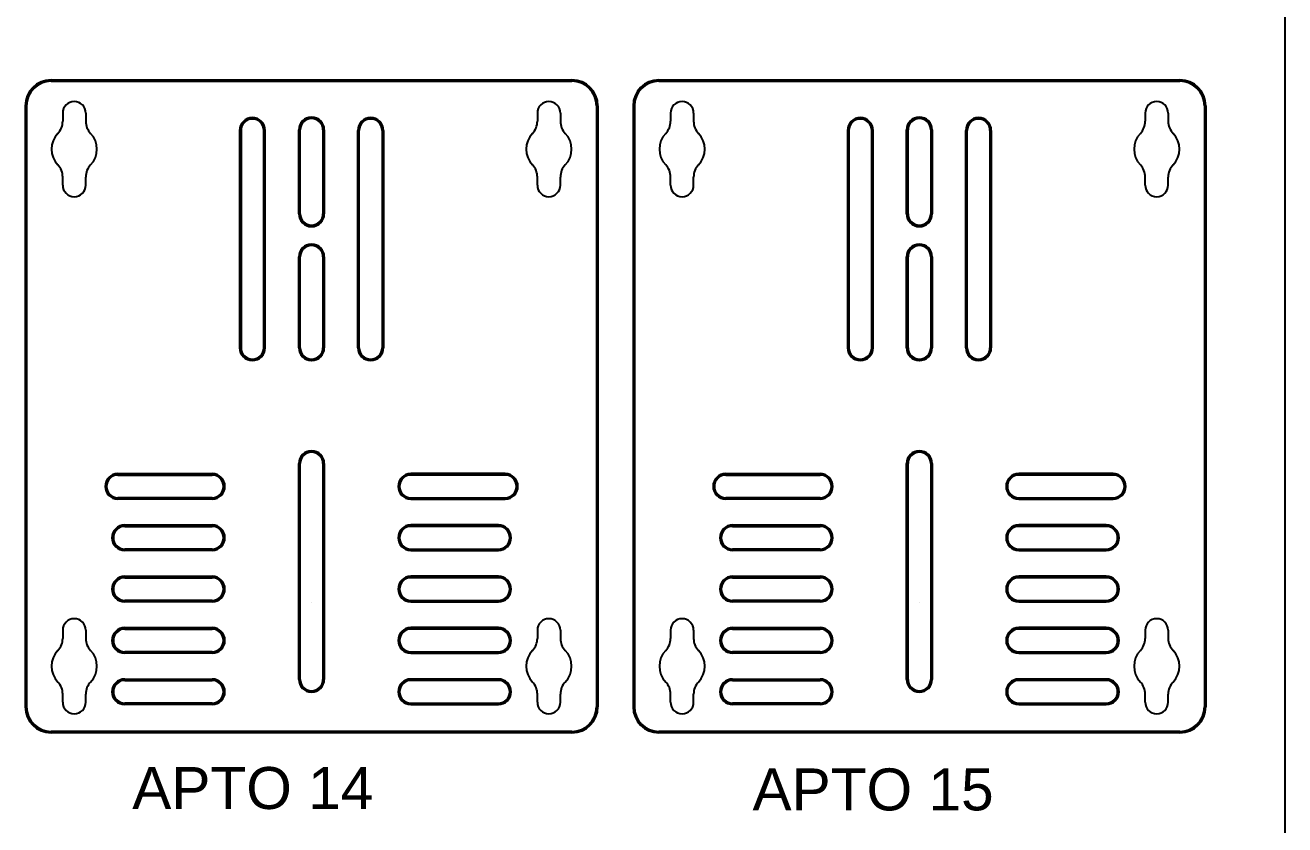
# Model space of a CAD drawing. Header units: millimetres. Extents: x 425 to 646, y 332 to 411.
# Drawn here: x 495.8099 to 496.1699, y 359.5866 to 359.8152 of the extents above; entities that cross this region are included whole.
import ezdxf

# ---------------------------------------------------------------- set-up
doc = ezdxf.new("R2010")
doc.units = ezdxf.units.MM
doc.styles.add('ARIAL', font='arial.ttf')

msp = doc.modelspace()

# ---------------------------------------------------------------- linework, layer by layer
for p, q in [((496.1699152381539, 359.8201881768011), (496.1699152381539, 359.0601881768011)), ((495.8172640768994, 359.7995518615835), (495.9661640768996, 359.7995518615835)), ((495.8172640768994, 359.7991518615834), (495.9661640768996, 359.7991518615834)), ((495.9910224586952, 359.7995518615835), (496.1399224586949, 359.7995518615835)), ((495.9910224586952, 359.7991518615834), (496.1399224586949, 359.7991518615834)), ((495.8098640768995, 359.7921518615835), (495.8098640768995, 359.6202718615834)), ((495.8102640768996, 359.7921518615835), (495.8102640768996, 359.6202718615834)), ((495.959549663892, 359.7933518948598), (495.959549663892, 359.7933518948598)), ((495.9731640768996, 359.7921518615835), (495.9731640768996, 359.6202718615834)), ((495.9735640768993, 359.7921518615835), (495.9735640768993, 359.6202718615834)), ((495.983622458695, 359.7921518615835), (495.983622458695, 359.6202718615834)), ((495.9840224586952, 359.7921518615835), (495.9840224586952, 359.6202718615834)), ((496.1333080456876, 359.7933518948598), (496.1333080456876, 359.7933518948598)), ((496.1469224586952, 359.7921518615835), (496.1469224586952, 359.6202718615834)), ((496.1473224586949, 359.7921518615835), (496.1473224586949, 359.6202718615834)), ((495.820593489907, 359.7900668948598), (495.820593489907, 359.7877274058153)), ((495.827163489907, 359.7900668948598), (495.827163489907, 359.7877274058153)), ((495.956264663892, 359.7900668948598), (495.956264663892, 359.7877274058153)), ((495.962834663892, 359.7900668948598), (495.962834663892, 359.7877274058153)), ((495.9943518717026, 359.7900668948598), (495.9943518717026, 359.7877274058153)), ((496.0009218717024, 359.7900668948598), (496.0009218717024, 359.7877274058153)), ((496.1300230456876, 359.7900668948598), (496.1300230456876, 359.7877274058153)), ((496.1365930456876, 359.7900668948598), (496.1365930456876, 359.7877274058153)), ((495.8711640768996, 359.7851018615836), (495.8711640768996, 359.7229518615834)), ((495.8715640768995, 359.7851018615836), (495.8715640768995, 359.7229518615834)), ((495.8780640768994, 359.7229518615834), (495.8780640768994, 359.7851018615836)), ((495.8784640768995, 359.7229518615834), (495.8784640768995, 359.7851018615836)), ((495.8880640768994, 359.7612518615836), (495.8880640768994, 359.7852518615837)), ((495.8884640768993, 359.7612518615836), (495.8884640768993, 359.7852518615837)), ((495.8949640768995, 359.7852518615837), (495.8949640768995, 359.7612518615836)), ((495.8953640768996, 359.7852518615837), (495.8953640768996, 359.7612518615836)), ((495.9049640768995, 359.7229518615834), (495.9049640768995, 359.7851018615836)), ((495.9053640768996, 359.7229518615834), (495.9053640768996, 359.7851018615836)), ((495.9118640768993, 359.7851018615836), (495.9118640768993, 359.7229518615834)), ((495.9122640768995, 359.7851018615836), (495.9122640768995, 359.7229518615834)), ((496.0449224586951, 359.7851018615836), (496.0449224586951, 359.7229518615834)), ((496.045322458695, 359.7851018615836), (496.045322458695, 359.7229518615834)), ((496.051822458695, 359.7229518615834), (496.051822458695, 359.7851018615836)), ((496.0522224586949, 359.7229518615834), (496.0522224586949, 359.7851018615836)), ((496.0618224586952, 359.7612518615836), (496.0618224586952, 359.7852518615837)), ((496.0622224586951, 359.7612518615836), (496.0622224586951, 359.7852518615837)), ((496.068722458695, 359.7852518615837), (496.068722458695, 359.7612518615836)), ((496.0691224586952, 359.7852518615837), (496.0691224586952, 359.7612518615836)), ((496.078722458695, 359.7229518615834), (496.078722458695, 359.7851018615836)), ((496.0791224586949, 359.7229518615834), (496.0791224586949, 359.7851018615836)), ((496.0856224586951, 359.7851018615836), (496.0856224586951, 359.7229518615834)), ((496.086022458695, 359.7851018615836), (496.086022458695, 359.7229518615834)), ((495.820593489907, 359.7694368948598), (495.820593489907, 359.7717763839044)), ((495.827163489907, 359.7694368948598), (495.827163489907, 359.7717763839044)), ((495.956264663892, 359.7694368948598), (495.956264663892, 359.7717763839044)), ((495.962834663892, 359.7694368948598), (495.962834663892, 359.7717763839044)), ((495.9943518717026, 359.7694368948598), (495.9943518717026, 359.7717763839044)), ((496.0009218717024, 359.7694368948598), (496.0009218717024, 359.7717763839044)), ((496.1300230456876, 359.7694368948598), (496.1300230456876, 359.7717763839044)), ((496.1365930456876, 359.7694368948598), (496.1365930456876, 359.7717763839044)), ((495.8880640768994, 359.7229518615834), (495.8880640768994, 359.7489518615835)), ((495.8884640768993, 359.7229518615834), (495.8884640768993, 359.7489518615835)), ((495.8949640768995, 359.7489518615835), (495.8949640768995, 359.7229518615834)), ((495.8953640768996, 359.7489518615835), (495.8953640768996, 359.7229518615834)), ((496.0618224586952, 359.7229518615834), (496.0618224586952, 359.7489518615835)), ((496.0622224586951, 359.7229518615834), (496.0622224586951, 359.7489518615835)), ((496.068722458695, 359.7489518615835), (496.068722458695, 359.7229518615834)), ((496.0691224586952, 359.7489518615835), (496.0691224586952, 359.7229518615834)), ((495.8917140768995, 359.7197018615836), (495.8917140768995, 359.7197018615836)), ((495.8917140768995, 359.7197018615836), (495.8917140768995, 359.7197018615836)), ((495.8917140768995, 359.7197018615836), (495.8917140768995, 359.7197018615836)), ((495.8917140768995, 359.7189018615834), (495.8917140768995, 359.7189018615834)), ((495.8917140768995, 359.7189018615834), (495.8917140768995, 359.7189018615834)), ((495.8917140768995, 359.7189018615834), (495.8917140768995, 359.7189018615834)), ((496.0654724586951, 359.7197018615836), (496.0654724586951, 359.7197018615836)), ((496.0654724586951, 359.7197018615836), (496.0654724586951, 359.7197018615836)), ((496.0654724586951, 359.7197018615836), (496.0654724586951, 359.7197018615836)), ((496.0654724586951, 359.7189018615834), (496.0654724586951, 359.7189018615834)), ((496.0654724586951, 359.7189018615834), (496.0654724586951, 359.7189018615834)), ((496.0654724586951, 359.7189018615834), (496.0654724586951, 359.7189018615834)), ((495.8880640768994, 359.6281518615833), (495.8880640768994, 359.6898518615835)), ((495.8884640768993, 359.6281518615833), (495.8884640768993, 359.6898518615835)), ((495.8949640768995, 359.6898518615835), (495.8949640768995, 359.6281518615833)), ((495.8953640768996, 359.6898518615835), (495.8953640768996, 359.6281518615833)), ((496.0618224586952, 359.6281518615833), (496.0618224586952, 359.6898518615835)), ((496.0622224586951, 359.6281518615833), (496.0622224586951, 359.6898518615835)), ((496.068722458695, 359.6898518615835), (496.068722458695, 359.6281518615833)), ((496.0691224586952, 359.6898518615835), (496.0691224586952, 359.6281518615833)), ((495.8363641036365, 359.6869718568335), (495.8633141036362, 359.6869718568335)), ((495.8363641036365, 359.6865718568333), (495.8633141036362, 359.6865718568333)), ((495.9470640501627, 359.6869718568335), (495.9201140501623, 359.6869718568335)), ((495.9470640501627, 359.6865718568333), (495.9201140501623, 359.6865718568333)), ((496.0101224854321, 359.6869718568335), (496.037072485432, 359.6869718568335)), ((496.0101224854321, 359.6865718568333), (496.037072485432, 359.6865718568333)), ((496.1208224319583, 359.6869718568335), (496.0938724319581, 359.6869718568335)), ((496.1208224319583, 359.6865718568333), (496.0938724319581, 359.6865718568333)), ((495.8331141036365, 359.6833218568333), (495.8331141036365, 359.6833218568333)), ((495.8665641036364, 359.6833218568333), (495.8665641036364, 359.6833218568333)), ((495.9168640501626, 359.6833218568333), (495.9168640501626, 359.6833218568333)), ((495.9503140501627, 359.6833218568333), (495.9503140501627, 359.6833218568333)), ((496.0068724854321, 359.6833218568333), (496.0068724854321, 359.6833218568333)), ((496.040322485432, 359.6833218568333), (496.040322485432, 359.6833218568333)), ((496.0906224319579, 359.6833218568333), (496.0906224319579, 359.6833218568333)), ((496.124072431958, 359.6833218568333), (496.124072431958, 359.6833218568333)), ((495.8633141036362, 359.6800718568334), (495.8363641036365, 359.6800718568334)), ((495.8633141036362, 359.6796718568335), (495.8363641036365, 359.6796718568335)), ((495.9201140501623, 359.6800718568334), (495.9470640501627, 359.6800718568334)), ((495.9201140501623, 359.6796718568335), (495.9470640501627, 359.6796718568335)), ((496.037072485432, 359.6800718568334), (496.0101224854321, 359.6800718568334)), ((496.037072485432, 359.6796718568335), (496.0101224854321, 359.6796718568335)), ((496.0938724319581, 359.6800718568334), (496.1208224319583, 359.6800718568334)), ((496.0938724319581, 359.6796718568335), (496.1208224319583, 359.6796718568335)), ((495.8383141036364, 359.6722918568332), (495.8633141036362, 359.6722918568332)), ((495.8383141036364, 359.6718918568336), (495.8633141036362, 359.6718918568336)), ((495.9451140501624, 359.6722918568332), (495.9201140501623, 359.6722918568332)), ((495.9451140501624, 359.6718918568336), (495.9201140501623, 359.6718918568336)), ((496.0120724854319, 359.6722918568332), (496.037072485432, 359.6722918568332)), ((496.0120724854319, 359.6718918568336), (496.037072485432, 359.6718918568336)), ((496.118872431958, 359.6722918568332), (496.0938724319581, 359.6722918568332)), ((496.118872431958, 359.6718918568336), (496.0938724319581, 359.6718918568336)), ((495.8633141036362, 359.6653918568334), (495.8383141036364, 359.6653918568334)), ((495.8633141036362, 359.6649918568335), (495.8383141036364, 359.6649918568335)), ((495.9201140501623, 359.6653918568334), (495.9451140501624, 359.6653918568334)), ((495.9201140501623, 359.6649918568335), (495.9451140501624, 359.6649918568335)), ((496.037072485432, 359.6653918568334), (496.0120724854319, 359.6653918568334)), ((496.037072485432, 359.6649918568335), (496.0120724854319, 359.6649918568335)), ((496.0938724319581, 359.6653918568334), (496.118872431958, 359.6653918568334)), ((496.0938724319581, 359.6649918568335), (496.118872431958, 359.6649918568335)), ((495.8383141036364, 359.6576118568335), (495.8633141036362, 359.6576118568335)), ((495.8383141036364, 359.6572118568333), (495.8633141036362, 359.6572118568333)), ((495.9451140501624, 359.6576118568335), (495.9201140501623, 359.6576118568335)), ((495.9451140501624, 359.6572118568333), (495.9201140501623, 359.6572118568333)), ((496.0120724854319, 359.6576118568335), (496.037072485432, 359.6576118568335)), ((496.0120724854319, 359.6572118568333), (496.037072485432, 359.6572118568333)), ((496.118872431958, 359.6576118568335), (496.0938724319581, 359.6576118568335)), ((496.118872431958, 359.6572118568333), (496.0938724319581, 359.6572118568333)), ((495.8633141036362, 359.6507118568334), (495.8383141036364, 359.6507118568334)), ((495.8633141036362, 359.6503118568335), (495.8383141036364, 359.6503118568335)), ((495.8917140768995, 359.6501018615834), (495.8917140768995, 359.6501018615834)), ((495.8917140768995, 359.6501018615834), (495.8917140768995, 359.6501018615834)), ((495.8917140768995, 359.6501018615834), (495.8917140768995, 359.6501018615834)), ((495.9201140501623, 359.6507118568334), (495.9451140501624, 359.6507118568334)), ((495.9201140501623, 359.6503118568335), (495.9451140501624, 359.6503118568335)), ((496.037072485432, 359.6507118568334), (496.0120724854319, 359.6507118568334)), ((496.037072485432, 359.6503118568335), (496.0120724854319, 359.6503118568335)), ((496.0654724586951, 359.6501018615834), (496.0654724586951, 359.6501018615834)), ((496.0654724586951, 359.6501018615834), (496.0654724586951, 359.6501018615834)), ((496.0654724586951, 359.6501018615834), (496.0654724586951, 359.6501018615834)), ((496.0938724319581, 359.6507118568334), (496.118872431958, 359.6507118568334)), ((496.0938724319581, 359.6503118568335), (496.118872431958, 359.6503118568335)), ((495.8238784899068, 359.6455018948598), (495.8238784899068, 359.6455018948598)), ((495.959549663892, 359.6455018948598), (495.959549663892, 359.6455018948598)), ((495.9976368717026, 359.6455018948598), (495.9976368717026, 359.6455018948598)), ((496.1333080456876, 359.6455018948598), (496.1333080456876, 359.6455018948598)), ((495.820593489907, 359.6422168948598), (495.820593489907, 359.639877405815)), ((495.827163489907, 359.6422168948598), (495.827163489907, 359.639877405815)), ((495.8383141036364, 359.6429318568335), (495.8633141036362, 359.6429318568335)), ((495.8383141036364, 359.6425318568333), (495.8633141036362, 359.6425318568333)), ((495.9451140501624, 359.6429318568335), (495.9201140501623, 359.6429318568335)), ((495.9451140501624, 359.6425318568333), (495.9201140501623, 359.6425318568333)), ((495.956264663892, 359.6422168948598), (495.956264663892, 359.639877405815)), ((495.962834663892, 359.6422168948598), (495.962834663892, 359.639877405815)), ((495.9943518717026, 359.6422168948598), (495.9943518717026, 359.639877405815)), ((496.0009218717024, 359.6422168948598), (496.0009218717024, 359.639877405815)), ((496.0120724854319, 359.6429318568335), (496.037072485432, 359.6429318568335)), ((496.0120724854319, 359.6425318568333), (496.037072485432, 359.6425318568333)), ((496.118872431958, 359.6429318568335), (496.0938724319581, 359.6429318568335)), ((496.118872431958, 359.6425318568333), (496.0938724319581, 359.6425318568333)), ((496.1300230456876, 359.6422168948598), (496.1300230456876, 359.639877405815)), ((496.1365930456876, 359.6422168948598), (496.1365930456876, 359.639877405815)), ((495.8633141036362, 359.6360318568334), (495.8383141036364, 359.6360318568334)), ((495.8633141036362, 359.6356318568335), (495.8383141036364, 359.6356318568335)), ((495.9201140501623, 359.6360318568334), (495.9451140501624, 359.6360318568334)), ((495.9201140501623, 359.6356318568335), (495.9451140501624, 359.6356318568335)), ((496.037072485432, 359.6360318568334), (496.0120724854319, 359.6360318568334)), ((496.037072485432, 359.6356318568335), (496.0120724854319, 359.6356318568335)), ((496.0938724319581, 359.6360318568334), (496.118872431958, 359.6360318568334)), ((496.0938724319581, 359.6356318568335), (496.118872431958, 359.6356318568335)), ((495.8383141036364, 359.6282518568332), (495.8633141036362, 359.6282518568332)), ((495.8383141036364, 359.6278518568336), (495.8633141036362, 359.6278518568336)), ((495.9451140501624, 359.6282518568332), (495.9201140501623, 359.6282518568332)), ((495.9451140501624, 359.6278518568336), (495.9201140501623, 359.6278518568336)), ((496.0120724854319, 359.6282518568332), (496.037072485432, 359.6282518568332)), ((496.0120724854319, 359.6278518568336), (496.037072485432, 359.6278518568336)), ((496.118872431958, 359.6282518568332), (496.0938724319581, 359.6282518568332)), ((496.118872431958, 359.6278518568336), (496.0938724319581, 359.6278518568336)), ((495.820593489907, 359.6215868948598), (495.820593489907, 359.6239263839045)), ((495.827163489907, 359.6215868948598), (495.827163489907, 359.6239263839045)), ((495.827163489907, 359.6215868948598), (495.827163489907, 359.6239263839045)), ((495.956264663892, 359.6215868948598), (495.956264663892, 359.6239263839045)), ((495.962834663892, 359.6215868948598), (495.962834663892, 359.6239263839045)), ((495.9943518717026, 359.6215868948598), (495.9943518717026, 359.6239263839045)), ((496.0009218717024, 359.6215868948598), (496.0009218717024, 359.6239263839045)), ((496.0009218717024, 359.6215868948598), (496.0009218717024, 359.6239263839045)), ((496.1300230456876, 359.6215868948598), (496.1300230456876, 359.6239263839045)), ((496.1365930456876, 359.6215868948598), (496.1365930456876, 359.6239263839045)), ((495.8633141036362, 359.6213518568334), (495.8383141036364, 359.6213518568334)), ((495.8633141036362, 359.6209518568332), (495.8383141036364, 359.6209518568332)), ((495.9201140501623, 359.6213518568334), (495.9451140501624, 359.6213518568334)), ((495.9201140501623, 359.6209518568332), (495.9451140501624, 359.6209518568332)), ((496.037072485432, 359.6213518568334), (496.0120724854319, 359.6213518568334)), ((496.037072485432, 359.6209518568332), (496.0120724854319, 359.6209518568332)), ((496.0938724319581, 359.6213518568334), (496.118872431958, 359.6213518568334)), ((496.0938724319581, 359.6209518568332), (496.118872431958, 359.6209518568332)), ((495.9661640768996, 359.6132718615836), (495.8172640768994, 359.6132718615836)), ((495.9661640768996, 359.6128718615837), (495.8172640768994, 359.6128718615837)), ((496.1399224586949, 359.6132718615836), (495.9910224586952, 359.6132718615836)), ((496.1399224586949, 359.6128718615837), (495.9910224586952, 359.6128718615837))]:
    msp.add_line(p, q)
for centre, radius, start, end in [((495.8172640768994, 359.7921518615835), 0.007399999999999999, 90, 180), ((495.8172640768994, 359.7921518615835), 0.006999999999999999, 90, 180), ((495.9661640768996, 359.7921518615835), 0.007399999999999999, 0, 90), ((495.9661640768996, 359.7921518615835), 0.006999999999999999, 0, 90), ((495.9910224586952, 359.7921518615835), 0.007399999999999999, 90, 180), ((495.9910224586952, 359.7921518615835), 0.006999999999999999, 90, 180), ((496.1399224586949, 359.7921518615835), 0.007399999999999999, 0, 90), ((496.1399224586949, 359.7921518615835), 0.006999999999999999, 0, 90), ((495.8238784899068, 359.7900668948598), 0.003285, 90, 180), ((495.8238784899068, 359.7900668948598), 0.003285, 0, 90), ((495.959549663892, 359.7900668948598), 0.003285, 90, 180), ((495.959549663892, 359.7900668948598), 0.003285, 0, 90), ((495.9976368717026, 359.7900668948598), 0.003285, 90, 180), ((495.9976368717026, 359.7900668948598), 0.003285, 0, 90), ((496.1333080456876, 359.7900668948598), 0.003285, 90, 180), ((496.1333080456876, 359.7900668948598), 0.003285, 0, 90), ((495.8748140768994, 359.7851018615836), 0.003649999999999999, 90, 180), ((495.8748140768994, 359.7851018615836), 0.003249999999999999, 90, 180), ((495.8748140768994, 359.7851018615836), 0.003649999999999999, 0, 90), ((495.8748140768994, 359.7851018615836), 0.003249999999999999, 0, 90), ((495.8917140768995, 359.7852518615837), 0.003649999999999999, 90, 180), ((495.8917140768995, 359.7852518615837), 0.003249999999999999, 90, 180), ((495.8917140768995, 359.7852518615837), 0.003649999999999999, 0, 90), ((495.8917140768995, 359.7852518615837), 0.003249999999999999, 0, 90), ((495.9086140768994, 359.7851018615836), 0.003649999999999999, 90, 180), ((495.9086140768994, 359.7851018615836), 0.003249999999999999, 90, 180), ((495.9086140768994, 359.7851018615836), 0.003649999999999999, 0, 90), ((495.9086140768994, 359.7851018615836), 0.003249999999999999, 0, 90), ((496.048572458695, 359.7851018615836), 0.003649999999999999, 90, 180), ((496.048572458695, 359.7851018615836), 0.003249999999999999, 90, 180), ((496.048572458695, 359.7851018615836), 0.003649999999999999, 0, 90), ((496.048572458695, 359.7851018615836), 0.003249999999999999, 0, 90), ((496.0654724586951, 359.7852518615837), 0.003649999999999999, 90, 180), ((496.0654724586951, 359.7852518615837), 0.003249999999999999, 90, 180), ((496.0654724586951, 359.7852518615837), 0.003649999999999999, 0, 90), ((496.0654724586951, 359.7852518615837), 0.003249999999999999, 0, 90), ((496.0823724586949, 359.7851018615836), 0.003649999999999999, 90, 180), ((496.0823724586949, 359.7851018615836), 0.003249999999999999, 90, 180), ((496.0823724586949, 359.7851018615836), 0.003649999999999999, 0, 90), ((496.0823724586949, 359.7851018615836), 0.003249999999999999, 0, 90), ((495.8155934899069, 359.7877274058153), 0.004999999999999999, 316.0903885714994, 0), ((495.8321634899069, 359.7877274058153), 0.004999999999999999, 180, 223.9096114285005), ((495.9512646638921, 359.7877274058153), 0.004999999999999999, 316.0903885714994, 0), ((495.9678346638921, 359.7877274058153), 0.004999999999999999, 180, 223.9096114285005), ((495.9893518717027, 359.7877274058153), 0.004999999999999999, 316.0903885714994, 0), ((496.0059218717025, 359.7877274058153), 0.004999999999999999, 180, 223.9096114285005), ((496.1250230456874, 359.7877274058153), 0.004999999999999999, 316.0903885714994, 0), ((496.1415930456877, 359.7877274058153), 0.004999999999999999, 180, 223.9096114285005), ((495.8238784899068, 359.7797518948596), 0.006499999999999999, 136.0903885714995, 223.9096114285005), ((495.8238784899068, 359.7797518948596), 0.006499999999999999, 316.0903885714994, 43.9096114285005), ((495.959549663892, 359.7797518948596), 0.006499999999999999, 136.0903885714995, 223.9096114285005), ((495.959549663892, 359.7797518948596), 0.006499999999999999, 316.0903885714994, 43.9096114285005), ((495.9976368717026, 359.7797518948596), 0.006499999999999999, 136.0903885714995, 223.9096114285005), ((495.9976368717026, 359.7797518948596), 0.006499999999999999, 316.0903885714994, 43.9096114285005), ((496.1333080456876, 359.7797518948596), 0.006499999999999999, 136.0903885714995, 223.9096114285005), ((496.1333080456876, 359.7797518948596), 0.006499999999999999, 316.0903885714994, 43.9096114285005), ((495.8155934899069, 359.7717763839044), 0.004999999999999999, 0, 43.9096114285005), ((495.8321634899069, 359.7717763839044), 0.004999999999999999, 136.0903885714995, 180), ((495.9512646638921, 359.7717763839044), 0.004999999999999999, 0, 43.9096114285005), ((495.9678346638921, 359.7717763839044), 0.004999999999999999, 136.0903885714995, 180), ((495.9893518717027, 359.7717763839044), 0.004999999999999999, 0, 43.9096114285005), ((496.0059218717025, 359.7717763839044), 0.004999999999999999, 136.0903885714995, 180), ((496.1250230456874, 359.7717763839044), 0.004999999999999999, 0, 43.9096114285005), ((496.1415930456877, 359.7717763839044), 0.004999999999999999, 136.0903885714995, 180), ((495.8238784899068, 359.7694368948598), 0.003285, 180, 270), ((495.8238784899068, 359.7694368948598), 0.003285, 270, 0), ((495.959549663892, 359.7694368948598), 0.003285, 180, 270), ((495.959549663892, 359.7694368948598), 0.003285, 270, 0), ((495.9976368717026, 359.7694368948598), 0.003285, 180, 270), ((495.9976368717026, 359.7694368948598), 0.003285, 270, 0), ((496.1333080456876, 359.7694368948598), 0.003285, 180, 270), ((496.1333080456876, 359.7694368948598), 0.003285, 270, 0), ((495.8917140768995, 359.7612518615836), 0.003649999999999999, 180, 270), ((495.8917140768995, 359.7612518615836), 0.003249999999999999, 180, 270), ((495.8917140768995, 359.7612518615836), 0.003649999999999999, 270, 0), ((495.8917140768995, 359.7612518615836), 0.003249999999999999, 270, 0), ((496.0654724586951, 359.7612518615836), 0.003649999999999999, 180, 270), ((496.0654724586951, 359.7612518615836), 0.003249999999999999, 180, 270), ((496.0654724586951, 359.7612518615836), 0.003649999999999999, 270, 0), ((496.0654724586951, 359.7612518615836), 0.003249999999999999, 270, 0), ((495.8917140768995, 359.7489518615835), 0.003649999999999999, 90, 180), ((495.8917140768995, 359.7489518615835), 0.003649999999999999, 0, 90), ((496.0654724586951, 359.7489518615835), 0.003649999999999999, 90, 180), ((496.0654724586951, 359.7489518615835), 0.003649999999999999, 0, 90), ((495.8917140768995, 359.7489518615835), 0.003249999999999999, 90, 180), ((495.8917140768995, 359.7489518615835), 0.003249999999999999, 0, 90), ((496.0654724586951, 359.7489518615835), 0.003249999999999999, 90, 180), ((496.0654724586951, 359.7489518615835), 0.003249999999999999, 0, 90), ((495.8748140768994, 359.7229518615834), 0.003649999999999999, 180, 270), ((495.8748140768994, 359.7229518615834), 0.003249999999999999, 180, 270), ((495.8748140768994, 359.7229518615834), 0.003249999999999999, 270, 0), ((495.8748140768994, 359.7229518615834), 0.003649999999999999, 270, 0), ((495.8917140768995, 359.7229518615834), 0.003649999999999999, 180, 270), ((495.8917140768995, 359.7229518615834), 0.003249999999999999, 180, 270), ((495.8917140768995, 359.7229518615834), 0.003649999999999999, 270, 0), ((495.8917140768995, 359.7229518615834), 0.003249999999999999, 270, 0), ((495.9086140768994, 359.7229518615834), 0.003649999999999999, 180, 270), ((495.9086140768994, 359.7229518615834), 0.003249999999999999, 180, 270), ((495.9086140768994, 359.7229518615834), 0.003249999999999999, 270, 0), ((495.9086140768994, 359.7229518615834), 0.003649999999999999, 270, 0), ((496.048572458695, 359.7229518615834), 0.003649999999999999, 180, 270), ((496.048572458695, 359.7229518615834), 0.003249999999999999, 180, 270), ((496.048572458695, 359.7229518615834), 0.003249999999999999, 270, 0), ((496.048572458695, 359.7229518615834), 0.003649999999999999, 270, 0), ((496.0654724586951, 359.7229518615834), 0.003649999999999999, 180, 270), ((496.0654724586951, 359.7229518615834), 0.003249999999999999, 180, 270), ((496.0654724586951, 359.7229518615834), 0.003649999999999999, 270, 0), ((496.0654724586951, 359.7229518615834), 0.003249999999999999, 270, 0), ((496.0823724586949, 359.7229518615834), 0.003649999999999999, 180, 270), ((496.0823724586949, 359.7229518615834), 0.003249999999999999, 180, 270), ((496.0823724586949, 359.7229518615834), 0.003249999999999999, 270, 0), ((496.0823724586949, 359.7229518615834), 0.003649999999999999, 270, 0), ((495.8917140768995, 359.6898518615835), 0.003649999999999999, 90, 180), ((495.8917140768995, 359.6898518615835), 0.003249999999999999, 90, 180), ((495.8917140768995, 359.6898518615835), 0.003649999999999999, 0, 90), ((495.8917140768995, 359.6898518615835), 0.003249999999999999, 0, 90), ((496.0654724586951, 359.6898518615835), 0.003649999999999999, 90, 180), ((496.0654724586951, 359.6898518615835), 0.003249999999999999, 90, 180), ((496.0654724586951, 359.6898518615835), 0.003649999999999999, 0, 90), ((496.0654724586951, 359.6898518615835), 0.003249999999999999, 0, 90), ((495.8363641036365, 359.6833218568333), 0.003649999999999999, 90, 180), ((495.8363641036365, 359.6833218568333), 0.003249999999999999, 90, 180), ((495.8633141036362, 359.6833218568333), 0.003649999999999999, 0, 90), ((495.8633141036362, 359.6833218568333), 0.003249999999999999, 0, 90), ((495.9201140501623, 359.6833218568333), 0.003649999999999999, 90, 180), ((495.9201140501623, 359.6833218568333), 0.003249999999999999, 90, 180), ((495.9470640501627, 359.6833218568333), 0.003649999999999999, 0, 90), ((495.9470640501627, 359.6833218568333), 0.003249999999999999, 0, 90), ((496.0101224854321, 359.6833218568333), 0.003649999999999999, 90, 180), ((496.0101224854321, 359.6833218568333), 0.003249999999999999, 90, 180), ((496.037072485432, 359.6833218568333), 0.003649999999999999, 0, 90), ((496.037072485432, 359.6833218568333), 0.003249999999999999, 0, 90), ((496.0938724319581, 359.6833218568333), 0.003649999999999999, 90, 180), ((496.0938724319581, 359.6833218568333), 0.003249999999999999, 90, 180), ((496.1208224319583, 359.6833218568333), 0.003649999999999999, 0, 90), ((496.1208224319583, 359.6833218568333), 0.003249999999999999, 0, 90), ((495.8363641036365, 359.6833218568333), 0.003649999999999999, 180, 270), ((495.8363641036365, 359.6833218568333), 0.003249999999999999, 180, 270), ((495.8633141036362, 359.6833218568333), 0.003649999999999999, 270, 0), ((495.8633141036362, 359.6833218568333), 0.003249999999999999, 270, 0), ((495.9201140501623, 359.6833218568333), 0.003649999999999999, 180, 270), ((495.9201140501623, 359.6833218568333), 0.003249999999999999, 180, 270), ((495.9470640501627, 359.6833218568333), 0.003249999999999999, 270, 0), ((495.9470640501627, 359.6833218568333), 0.003649999999999999, 270, 0), ((496.0101224854321, 359.6833218568333), 0.003649999999999999, 180, 270), ((496.0101224854321, 359.6833218568333), 0.003249999999999999, 180, 270), ((496.037072485432, 359.6833218568333), 0.003649999999999999, 270, 0), ((496.037072485432, 359.6833218568333), 0.003249999999999999, 270, 0), ((496.0938724319581, 359.6833218568333), 0.003649999999999999, 180, 270), ((496.0938724319581, 359.6833218568333), 0.003249999999999999, 180, 270), ((496.1208224319583, 359.6833218568333), 0.003249999999999999, 270, 0), ((496.1208224319583, 359.6833218568333), 0.003649999999999999, 270, 0), ((495.8383141036364, 359.6686418568333), 0.003649999999999999, 90, 180), ((495.8383141036364, 359.6686418568333), 0.003249999999999999, 90, 180), ((495.8633141036362, 359.6686418568333), 0.003649999999999999, 0, 90), ((495.8633141036362, 359.6686418568333), 0.003249999999999999, 0, 90), ((495.9201140501623, 359.6686418568333), 0.003649999999999999, 90, 180), ((495.9201140501623, 359.6686418568333), 0.003249999999999999, 90, 180), ((495.9451140501624, 359.6686418568333), 0.003649999999999999, 0, 90), ((495.9451140501624, 359.6686418568333), 0.003249999999999999, 0, 90), ((496.0120724854319, 359.6686418568333), 0.003649999999999999, 90, 180), ((496.0120724854319, 359.6686418568333), 0.003249999999999999, 90, 180), ((496.037072485432, 359.6686418568333), 0.003649999999999999, 0, 90), ((496.037072485432, 359.6686418568333), 0.003249999999999999, 0, 90), ((496.0938724319581, 359.6686418568333), 0.003649999999999999, 90, 180), ((496.0938724319581, 359.6686418568333), 0.003249999999999999, 90, 180), ((496.118872431958, 359.6686418568333), 0.003649999999999999, 0, 90), ((496.118872431958, 359.6686418568333), 0.003249999999999999, 0, 90), ((495.8383141036364, 359.6686418568333), 0.003649999999999999, 180, 270), ((495.8383141036364, 359.6686418568333), 0.003249999999999999, 180, 270), ((495.8633141036362, 359.6686418568333), 0.003249999999999999, 270, 0), ((495.8633141036362, 359.6686418568333), 0.003649999999999999, 270, 0), ((495.9201140501623, 359.6686418568333), 0.003649999999999999, 180, 270), ((495.9201140501623, 359.6686418568333), 0.003249999999999999, 180, 270), ((495.9451140501624, 359.6686418568333), 0.003649999999999999, 270, 0), ((495.9451140501624, 359.6686418568333), 0.003249999999999999, 270, 0), ((496.0120724854319, 359.6686418568333), 0.003649999999999999, 180, 270), ((496.0120724854319, 359.6686418568333), 0.003249999999999999, 180, 270), ((496.037072485432, 359.6686418568333), 0.003249999999999999, 270, 0), ((496.037072485432, 359.6686418568333), 0.003649999999999999, 270, 0), ((496.0938724319581, 359.6686418568333), 0.003649999999999999, 180, 270), ((496.0938724319581, 359.6686418568333), 0.003249999999999999, 180, 270), ((496.118872431958, 359.6686418568333), 0.003649999999999999, 270, 0), ((496.118872431958, 359.6686418568333), 0.003249999999999999, 270, 0), ((495.8383141036364, 359.6539618568336), 0.003649999999999999, 90, 180), ((495.8383141036364, 359.6539618568336), 0.003249999999999999, 90, 180), ((495.8633141036362, 359.6539618568336), 0.003649999999999999, 0, 90), ((495.8633141036362, 359.6539618568336), 0.003249999999999999, 0, 90), ((495.9201140501623, 359.6539618568336), 0.003649999999999999, 90, 180), ((495.9201140501623, 359.6539618568336), 0.003249999999999999, 90, 180), ((495.9451140501624, 359.6539618568336), 0.003649999999999999, 0, 90), ((495.9451140501624, 359.6539618568336), 0.003249999999999999, 0, 90), ((496.0120724854319, 359.6539618568336), 0.003649999999999999, 90, 180), ((496.0120724854319, 359.6539618568336), 0.003249999999999999, 90, 180), ((496.037072485432, 359.6539618568336), 0.003649999999999999, 0, 90), ((496.037072485432, 359.6539618568336), 0.003249999999999999, 0, 90), ((496.0938724319581, 359.6539618568336), 0.003649999999999999, 90, 180), ((496.0938724319581, 359.6539618568336), 0.003249999999999999, 90, 180), ((496.118872431958, 359.6539618568336), 0.003649999999999999, 0, 90), ((496.118872431958, 359.6539618568336), 0.003249999999999999, 0, 90), ((495.8383141036364, 359.6539618568336), 0.003649999999999999, 180, 270), ((495.8383141036364, 359.6539618568336), 0.003249999999999999, 180, 270), ((495.8633141036362, 359.6539618568336), 0.003649999999999999, 270, 0), ((495.8633141036362, 359.6539618568336), 0.003249999999999999, 270, 0), ((495.9201140501623, 359.6539618568336), 0.003649999999999999, 180, 270), ((495.9201140501623, 359.6539618568336), 0.003249999999999999, 180, 270), ((495.9451140501624, 359.6539618568336), 0.003649999999999999, 270, 0), ((495.9451140501624, 359.6539618568336), 0.003249999999999999, 270, 0), ((496.0120724854319, 359.6539618568336), 0.003649999999999999, 180, 270), ((496.0120724854319, 359.6539618568336), 0.003249999999999999, 180, 270), ((496.037072485432, 359.6539618568336), 0.003649999999999999, 270, 0), ((496.037072485432, 359.6539618568336), 0.003249999999999999, 270, 0), ((496.0938724319581, 359.6539618568336), 0.003649999999999999, 180, 270), ((496.0938724319581, 359.6539618568336), 0.003249999999999999, 180, 270), ((496.118872431958, 359.6539618568336), 0.003649999999999999, 270, 0), ((496.118872431958, 359.6539618568336), 0.003249999999999999, 270, 0), ((495.8238784899068, 359.6422168948598), 0.003285, 90, 180), ((495.8238784899068, 359.6422168948598), 0.003285, 0, 90), ((495.959549663892, 359.6422168948598), 0.003285, 90, 180), ((495.959549663892, 359.6422168948598), 0.003285, 0, 90), ((495.9976368717026, 359.6422168948598), 0.003285, 90, 180), ((495.9976368717026, 359.6422168948598), 0.003285, 0, 90), ((496.1333080456876, 359.6422168948598), 0.003285, 90, 180), ((496.1333080456876, 359.6422168948598), 0.003285, 0, 90), ((495.8383141036364, 359.6392818568333), 0.003649999999999999, 90, 180), ((495.8383141036364, 359.6392818568333), 0.003249999999999999, 90, 180), ((495.8633141036362, 359.6392818568333), 0.003649999999999999, 0, 90), ((495.8633141036362, 359.6392818568333), 0.003249999999999999, 0, 90), ((495.9201140501623, 359.6392818568333), 0.003649999999999999, 90, 180), ((495.9201140501623, 359.6392818568333), 0.003249999999999999, 90, 180), ((495.9451140501624, 359.6392818568333), 0.003649999999999999, 0, 90), ((495.9451140501624, 359.6392818568333), 0.003249999999999999, 0, 90), ((496.0120724854319, 359.6392818568333), 0.003649999999999999, 90, 180), ((496.0120724854319, 359.6392818568333), 0.003249999999999999, 90, 180), ((496.037072485432, 359.6392818568333), 0.003649999999999999, 0, 90), ((496.037072485432, 359.6392818568333), 0.003249999999999999, 0, 90), ((496.0938724319581, 359.6392818568333), 0.003649999999999999, 90, 180), ((496.0938724319581, 359.6392818568333), 0.003249999999999999, 90, 180), ((496.118872431958, 359.6392818568333), 0.003649999999999999, 0, 90), ((496.118872431958, 359.6392818568333), 0.003249999999999999, 0, 90), ((495.8155934899069, 359.639877405815), 0.004999999999999999, 316.0903885714994, 0), ((495.8321634899069, 359.639877405815), 0.004999999999999999, 180, 223.9096114285005), ((495.8383141036364, 359.6392818568333), 0.003649999999999999, 180, 270), ((495.8383141036364, 359.6392818568333), 0.003249999999999999, 180, 270), ((495.8633141036362, 359.6392818568333), 0.003649999999999999, 270, 0), ((495.8633141036362, 359.6392818568333), 0.003249999999999999, 270, 0), ((495.9201140501623, 359.6392818568333), 0.003649999999999999, 180, 270), ((495.9201140501623, 359.6392818568333), 0.003249999999999999, 180, 270), ((495.9451140501624, 359.6392818568333), 0.003649999999999999, 270, 0), ((495.9451140501624, 359.6392818568333), 0.003249999999999999, 270, 0), ((495.9512646638921, 359.639877405815), 0.004999999999999999, 316.0903885714994, 0), ((495.9678346638921, 359.639877405815), 0.004999999999999999, 180, 223.9096114285005), ((495.9893518717027, 359.639877405815), 0.004999999999999999, 316.0903885714994, 0), ((496.0059218717025, 359.639877405815), 0.004999999999999999, 180, 223.9096114285005), ((496.0120724854319, 359.6392818568333), 0.003649999999999999, 180, 270), ((496.0120724854319, 359.6392818568333), 0.003249999999999999, 180, 270), ((496.037072485432, 359.6392818568333), 0.003649999999999999, 270, 0), ((496.037072485432, 359.6392818568333), 0.003249999999999999, 270, 0), ((496.0938724319581, 359.6392818568333), 0.003649999999999999, 180, 270), ((496.0938724319581, 359.6392818568333), 0.003249999999999999, 180, 270), ((496.118872431958, 359.6392818568333), 0.003649999999999999, 270, 0), ((496.118872431958, 359.6392818568333), 0.003249999999999999, 270, 0), ((496.1250230456874, 359.639877405815), 0.004999999999999999, 316.0903885714994, 0), ((496.1415930456877, 359.639877405815), 0.004999999999999999, 180, 223.9096114285005), ((495.8238784899068, 359.6319018948598), 0.006499999999999999, 136.0903885714995, 223.9096114285005), ((495.8238784899068, 359.6319018948598), 0.006499999999999999, 316.0903885714994, 43.9096114285005), ((495.959549663892, 359.6319018948598), 0.006499999999999999, 136.0903885714995, 223.9096114285005), ((495.959549663892, 359.6319018948598), 0.006499999999999999, 316.0903885714994, 43.9096114285005), ((495.9976368717026, 359.6319018948598), 0.006499999999999999, 136.0903885714995, 223.9096114285005), ((495.9976368717026, 359.6319018948598), 0.006499999999999999, 316.0903885714994, 43.9096114285005), ((496.1333080456876, 359.6319018948598), 0.006499999999999999, 136.0903885714995, 223.9096114285005), ((496.1333080456876, 359.6319018948598), 0.006499999999999999, 316.0903885714994, 43.9096114285005), ((495.8155934899069, 359.6239263839045), 0.004999999999999999, 0, 43.9096114285005), ((495.8321634899069, 359.6239263839045), 0.004999999999999999, 136.0903885714995, 180), ((495.8383141036364, 359.6246018568336), 0.003649999999999999, 90, 180), ((495.8383141036364, 359.6246018568336), 0.003249999999999999, 90, 180), ((495.8633141036362, 359.6246018568336), 0.003649999999999999, 0, 90), ((495.8633141036362, 359.6246018568336), 0.003249999999999999, 0, 90), ((495.8917140768995, 359.6281518615833), 0.003649999999999999, 180, 270), ((495.8917140768995, 359.6281518615833), 0.003249999999999999, 180, 270), ((495.8917140768995, 359.6281518615833), 0.003249999999999999, 270, 0), ((495.8917140768995, 359.6281518615833), 0.003649999999999999, 270, 0), ((495.9201140501623, 359.6246018568336), 0.003649999999999999, 90, 180), ((495.9201140501623, 359.6246018568336), 0.003249999999999999, 90, 180), ((495.9451140501624, 359.6246018568336), 0.003649999999999999, 0, 90), ((495.9451140501624, 359.6246018568336), 0.003249999999999999, 0, 90), ((495.9512646638921, 359.6239263839045), 0.004999999999999999, 0, 43.9096114285005), ((495.9678346638921, 359.6239263839045), 0.004999999999999999, 136.0903885714995, 180), ((495.9893518717027, 359.6239263839045), 0.004999999999999999, 0, 43.9096114285005), ((496.0059218717025, 359.6239263839045), 0.004999999999999999, 136.0903885714995, 180), ((496.0120724854319, 359.6246018568336), 0.003649999999999999, 90, 180), ((496.0120724854319, 359.6246018568336), 0.003249999999999999, 90, 180), ((496.037072485432, 359.6246018568336), 0.003649999999999999, 0, 90), ((496.037072485432, 359.6246018568336), 0.003249999999999999, 0, 90), ((496.0654724586951, 359.6281518615833), 0.003649999999999999, 180, 270), ((496.0654724586951, 359.6281518615833), 0.003249999999999999, 180, 270), ((496.0654724586951, 359.6281518615833), 0.003249999999999999, 270, 0), ((496.0654724586951, 359.6281518615833), 0.003649999999999999, 270, 0), ((496.0938724319581, 359.6246018568336), 0.003649999999999999, 90, 180), ((496.0938724319581, 359.6246018568336), 0.003249999999999999, 90, 180), ((496.118872431958, 359.6246018568336), 0.003649999999999999, 0, 90), ((496.118872431958, 359.6246018568336), 0.003249999999999999, 0, 90), ((496.1250230456874, 359.6239263839045), 0.004999999999999999, 0, 43.9096114285005), ((496.1415930456877, 359.6239263839045), 0.004999999999999999, 136.0903885714995, 180), ((495.8383141036364, 359.6246018568336), 0.003649999999999999, 180, 270), ((495.8383141036364, 359.6246018568336), 0.003249999999999999, 180, 270), ((495.8633141036362, 359.6246018568336), 0.003649999999999999, 270, 0), ((495.8633141036362, 359.6246018568336), 0.003249999999999999, 270, 0), ((495.9201140501623, 359.6246018568336), 0.003649999999999999, 180, 270), ((495.9201140501623, 359.6246018568336), 0.003249999999999999, 180, 270), ((495.9451140501624, 359.6246018568336), 0.003649999999999999, 270, 0), ((495.9451140501624, 359.6246018568336), 0.003249999999999999, 270, 0), ((496.0120724854319, 359.6246018568336), 0.003649999999999999, 180, 270), ((496.0120724854319, 359.6246018568336), 0.003249999999999999, 180, 270), ((496.037072485432, 359.6246018568336), 0.003649999999999999, 270, 0), ((496.037072485432, 359.6246018568336), 0.003249999999999999, 270, 0), ((496.0938724319581, 359.6246018568336), 0.003649999999999999, 180, 270), ((496.0938724319581, 359.6246018568336), 0.003249999999999999, 180, 270), ((496.118872431958, 359.6246018568336), 0.003649999999999999, 270, 0), ((496.118872431958, 359.6246018568336), 0.003249999999999999, 270, 0), ((495.8172640768994, 359.6202718615834), 0.007399999999999999, 180, 270), ((495.8172640768994, 359.6202718615834), 0.006999999999999999, 180, 270), ((495.8238784899068, 359.6215868948598), 0.003285, 180, 270), ((495.8238784899068, 359.6215868948598), 0.003285, 270, 0), ((495.959549663892, 359.6215868948598), 0.003285, 180, 270), ((495.959549663892, 359.6215868948598), 0.003285, 270, 0), ((495.9661640768996, 359.6202718615834), 0.006999999999999999, 270, 0), ((495.9661640768996, 359.6202718615834), 0.007399999999999999, 270, 0), ((495.9910224586952, 359.6202718615834), 0.007399999999999999, 180, 270), ((495.9910224586952, 359.6202718615834), 0.006999999999999999, 180, 270), ((495.9976368717026, 359.6215868948598), 0.003285, 180, 270), ((495.9976368717026, 359.6215868948598), 0.003285, 270, 0), ((496.1333080456876, 359.6215868948598), 0.003285, 180, 270), ((496.1333080456876, 359.6215868948598), 0.003285, 270, 0), ((496.1399224586949, 359.6202718615834), 0.006999999999999999, 270, 0), ((496.1399224586949, 359.6202718615834), 0.007399999999999999, 270, 0)]:
    msp.add_arc(centre, radius, start, end)

# ---------------------------------------------------------------- texts
at = {"style": 'ARIAL'}
for s, p in [('APTO 14', (495.8404567269624, 359.5910843135638)), ('APTO 15', (496.0177615219472, 359.5906843135639))]:
    msp.add_text(s, height=0.012, dxfattribs=at).set_placement(p)

doc.saveas('drawing.dxf')
